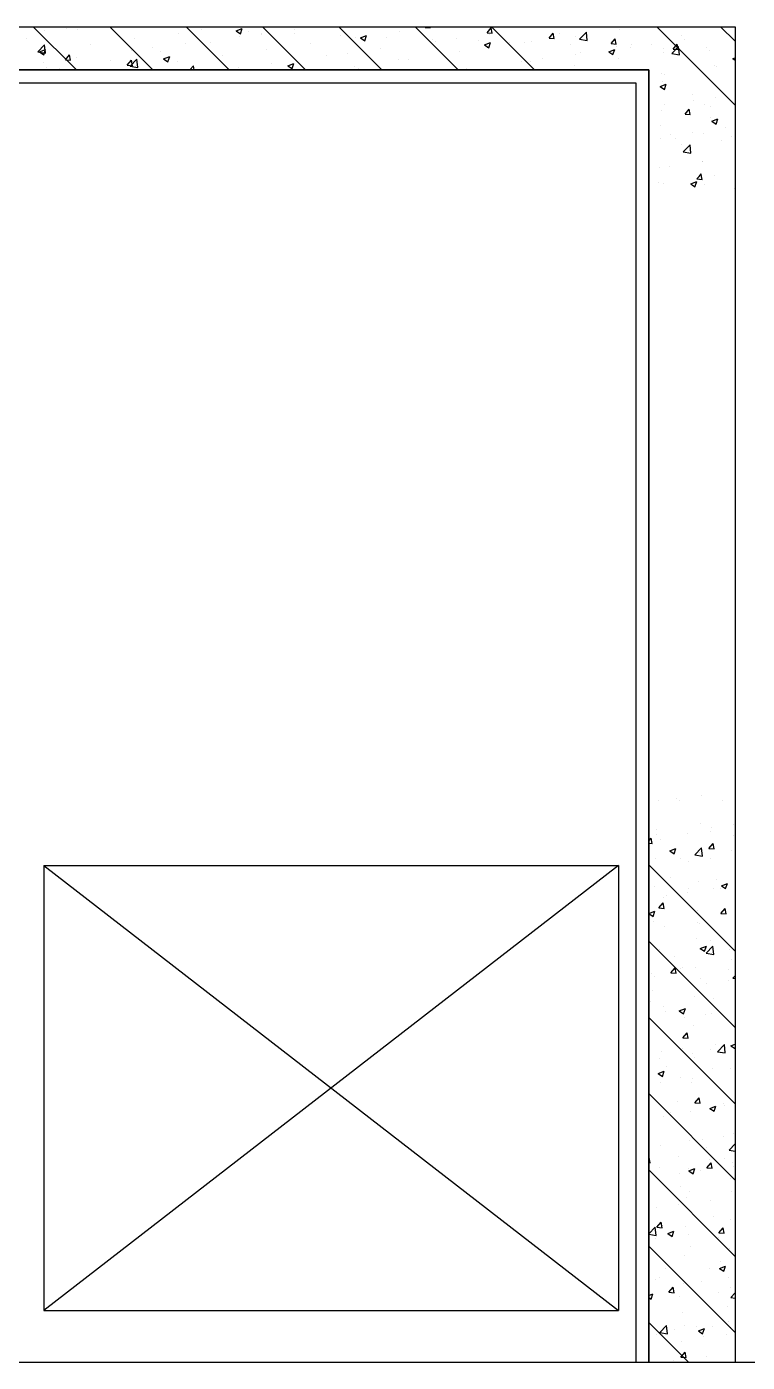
# Model space of a CAD drawing. Header units: metres. Extents: x 3325342 to 3359592, y 2274628 to 2303909.
# Drawn here: x 3344941 to 3350502, y 2281571 to 2291882 of the extents above; entities that cross this region are included whole.
import ezdxf

# ---------------------------------------------------------------- set-up
doc = ezdxf.new("R2010")
doc.units = ezdxf.units.M

msp = doc.modelspace()

# ---------------------------------------------------------------- hatches: boundary and pattern name
h = msp.add_hatch()
h.set_pattern_fill('AR-CONC', scale=53.33)
h.paths.add_polyline_path([(3350407.6, 2291180.84), (3349706.07, 2291882.37), (3349116.82, 2291882.37), (3349210.76, 2291788.42), (3349259.92, 2291839.66), (3349267.29, 2291776.34), (3349214.69, 2291784.5), (3349450.15, 2291549.04), (3349740.93, 2291549.04), (3349740.93, 2291258.25), (3350045.03, 2290954.16), (3350059.8, 2290969.56), (3350067.17, 2290906.24), (3350007.87, 2290915.43), (3350045.03, 2290954.16), (3349740.93, 2291258.25), (3349740.93, 2285596.2), (3349760.07, 2285619.01), (3349767.78, 2285577.22), (3349740.93, 2285579.57), (3349740.93, 2285413.08), (3350407.6, 2284746.41)])
h.paths.add_polyline_path([(3333340.93, 2290994.8), (3332674.27, 2291661.47), (3332674.27, 2285391.33), (3333340.93, 2284724.66), (3333340.93, 2285478.77), (3333338.39, 2285477.79), (3333324.87, 2285437.51), (3333291.71, 2285459.87), (3333338.39, 2285477.79), (3333340.93, 2285485.38), (3333340.93, 2285849.45), (3333285.56, 2285858.04), (3333340.93, 2285915.75)])
h.paths.add_polyline_path([(3332940.45, 2285746.21), (3332926.93, 2285705.92), (3332893.77, 2285728.29)])
h.paths.add_polyline_path([(3332831.04, 2285578.89), (3332791.19, 2285582.38), (3332823.33, 2285620.68)])
h.paths.add_polyline_path([(3333309.22, 2285537.05), (3333269.36, 2285540.54), (3333301.51, 2285578.85)])
h.paths.add_polyline_path([(3333176.18, 2284994.36), (3333162.66, 2284954.07), (3333129.5, 2284976.44)])
h.paths.add_polyline_path([(3333117.95, 2290762.35), (3333056.96, 2290788.47), (3333083.1, 2290901.66)])
h.paths.add_polyline_path([(3332874.03, 2290866.83, -1), (3332943.68, 2290866.83, -1)])
h.paths.add_polyline_path([(3333030.85, 2291197.68, -1), (3333100.5, 2291197.68, -1)])

# ---------------------------------------------------------------- linework, layer by layer
for p, q in [((3337740.93, 2291882.37), (3350407.6, 2291882.37)), ((3345325.36, 2291549.04), (3344992.03, 2291882.37)), ((3345080.94, 2291850.41), (3345080.94, 2291850.41)), ((3345247.83, 2291872.38), (3345247.83, 2291872.38)), ((3345330.11, 2291857.51), (3345330.11, 2291857.51)), ((3345914.61, 2291549.04), (3345581.28, 2291882.37)), ((3345630.39, 2291882.37), (3345632.96, 2291880.64)), ((3345632.96, 2291880.64), (3345633.54, 2291882.37)), ((3345937.18, 2291877.7), (3345937.18, 2291877.7)), ((3346113.35, 2291833.09), (3346113.35, 2291833.09)), ((3346503.87, 2291549.04), (3346170.54, 2291882.37)), ((3346293.06, 2291862.67), (3346293.06, 2291862.67)), ((3346557.88, 2291849.61), (3346604.56, 2291867.53)), ((3346557.88, 2291849.61), (3346591.04, 2291827.25)), ((3346591.05, 2291827.25), (3346604.56, 2291867.53)), ((3346648.94, 2291847.63), (3346648.94, 2291847.63)), ((3346751.09, 2291824.42), (3346751.09, 2291824.42)), ((3346753.28, 2291830.73), (3346753.28, 2291830.73)), ((3347093.13, 2291549.04), (3346759.79, 2291882.37)), ((3347004.82, 2291832.59), (3347004.82, 2291832.59)), ((3347005.77, 2291863.97), (3347005.77, 2291863.97)), ((3347682.38, 2291549.04), (3347349.05, 2291882.37)), ((3347360.71, 2291817.56), (3347360.71, 2291817.56)), ((3347515.97, 2291796.22), (3347562.65, 2291814.14)), ((3347549.13, 2291773.85), (3347562.65, 2291814.14)), ((3347819.08, 2291847.69), (3347819.08, 2291847.69)), ((3348271.64, 2291549.04), (3347938.3, 2291882.37)), ((3348015.91, 2291877.26), (3348020.19, 2291882.37)), ((3348015.91, 2291877.26), (3348055.76, 2291873.78)), ((3348055.76, 2291873.78), (3348054.18, 2291882.37)), ((3348494.08, 2291835.43), (3348526.22, 2291873.73)), ((3348494.08, 2291835.43), (3348533.93, 2291831.94)), ((3348511.22, 2291822.31), (3348511.22, 2291822.31)), ((3348533.94, 2291831.94), (3348526.23, 2291873.73)), ((3348860.89, 2291549.04), (3348527.56, 2291882.37)), ((3348932.25, 2291877.74), (3348932.25, 2291877.74)), ((3348972.26, 2291793.59), (3349004.39, 2291831.9)), ((3349012.11, 2291790.11), (3349004.4, 2291831.89)), ((3349056.31, 2291827.06), (3349056.31, 2291827.06)), ((3349207.99, 2291785.54), (3349259.92, 2291839.66)), ((3349267.29, 2291776.34), (3349259.92, 2291839.65)), ((3349519.25, 2291858.03), (3349519.25, 2291858.03)), ((3350407.6, 2291277.86), (3349803.09, 2291882.37)), ((3349993.63, 2291814.16), (3349993.63, 2291814.16)), ((3350025.04, 2291882.37), (3350025.45, 2291882.09)), ((3350025.45, 2291882.09), (3350025.55, 2291882.37)), ((3350407.6, 2291770.1), (3350295.33, 2291882.37)), ((3350382.43, 2291880.89), (3350382.43, 2291880.89)), ((3350407.6, 2291882.37), (3350407.6, 2281571.44)), ((3344941.32, 2291790.77), (3344941.32, 2291790.77)), ((3345027.41, 2291687.86), (3345079.34, 2291741.97)), ((3345086.71, 2291678.66), (3345079.34, 2291741.97)), ((3345434.32, 2291743.47), (3345434.32, 2291743.47)), ((3345776.61, 2291790.41), (3345776.61, 2291790.41)), ((3345912.87, 2291720.09), (3345912.87, 2291720.09)), ((3346165.36, 2291753.33), (3346165.36, 2291753.33)), ((3346362.3, 2291757.68), (3346362.3, 2291757.68)), ((3346586.39, 2291808.76), (3346586.39, 2291808.76)), ((3346793.79, 2291708.09), (3346793.79, 2291708.09)), ((3347130.53, 2291750.77), (3347130.53, 2291750.77)), ((3347476.79, 2291800.75), (3347476.79, 2291800.75)), ((3347515.97, 2291796.22), (3347549.13, 2291773.85)), ((3347670.81, 2291711.67), (3347670.81, 2291711.67)), ((3347716.59, 2291802.52), (3347716.59, 2291802.52)), ((3348072.47, 2291787.49), (3348072.47, 2291787.49)), ((3348091.84, 2291767.1), (3348091.84, 2291767.1)), ((3348258.73, 2291789.07), (3348258.73, 2291789.07)), ((3348428.35, 2291772.45), (3348428.35, 2291772.45)), ((3348474.05, 2291742.83), (3348520.73, 2291760.75)), ((3348474.05, 2291742.83), (3348507.21, 2291720.46)), ((3348493.97, 2291718.42), (3348493.97, 2291718.42)), ((3348507.22, 2291720.46), (3348520.74, 2291760.75)), ((3348667.52, 2291760.32), (3348667.52, 2291760.32)), ((3348784.23, 2291757.41), (3348784.23, 2291757.41)), ((3348836.26, 2291765.36), (3348836.26, 2291765.36)), ((3348972.26, 2291793.59), (3349012.1, 2291790.11)), ((3349140.11, 2291742.38), (3349140.11, 2291742.38)), ((3349173, 2291808.04), (3349173, 2291808.04)), ((3349207.99, 2291785.54), (3349267.28, 2291776.34)), ((3349432.14, 2291689.44), (3349478.82, 2291707.36)), ((3349450.43, 2291751.76), (3349482.57, 2291790.06)), ((3349450.43, 2291751.76), (3349490.28, 2291748.27)), ((3349465.31, 2291667.07), (3349478.82, 2291707.35)), ((3349490.28, 2291748.27), (3349482.57, 2291790.06)), ((3349496, 2291727.34), (3349496, 2291727.34)), ((3349597.29, 2291725.45), (3349597.29, 2291725.45)), ((3349604.84, 2291747.42), (3349604.84, 2291747.42)), ((3349764.18, 2291747.42), (3349764.18, 2291747.42)), ((3349851.88, 2291712.3), (3349851.88, 2291712.3)), ((3349919.48, 2291675.19), (3349971.41, 2291729.31)), ((3349928.6, 2291709.92), (3349960.74, 2291748.23)), ((3349928.6, 2291709.92), (3349968.45, 2291706.44)), ((3349968.46, 2291706.44), (3349960.75, 2291748.22)), ((3349978.78, 2291665.99), (3349971.42, 2291729.31)), ((3350016.67, 2291780.66), (3350016.67, 2291780.66)), ((3350190.18, 2291725.72), (3350190.18, 2291725.72)), ((3345027.41, 2291687.86), (3345086.7, 2291678.66)), ((3345039.65, 2291687.98), (3345086.32, 2291705.9)), ((3345039.65, 2291687.98), (3345072.81, 2291665.62)), ((3345072.45, 2291609.44), (3345072.45, 2291609.44)), ((3345072.81, 2291665.62), (3345086.33, 2291705.9)), ((3345088.06, 2291693.49), (3345088.06, 2291693.49)), ((3345239.37, 2291626.81), (3345271.51, 2291665.11)), ((3345239.37, 2291626.81), (3345279.22, 2291623.32)), ((3345279.22, 2291623.33), (3345271.51, 2291665.11)), ((3345324.94, 2291642.68), (3345324.94, 2291642.68)), ((3345584.72, 2291624.21), (3345584.72, 2291624.21)), ((3345717.54, 2291584.98), (3345749.68, 2291623.28)), ((3345738.91, 2291577.51), (3345790.83, 2291631.63)), ((3345745.98, 2291698.11), (3345745.98, 2291698.11)), ((3345757.4, 2291581.49), (3345749.69, 2291623.28)), ((3345798.2, 2291568.31), (3345790.84, 2291631.63)), ((3345973.51, 2291690.94), (3345973.51, 2291690.94)), ((3345997.73, 2291634.59), (3346044.41, 2291652.51)), ((3345997.73, 2291634.59), (3346030.89, 2291612.23)), ((3346030.9, 2291612.23), (3346044.42, 2291652.51)), ((3346105.24, 2291611.16), (3346105.24, 2291611.16)), ((3346451.5, 2291661.15), (3346451.5, 2291661.15)), ((3347251.43, 2291656.46), (3347251.43, 2291656.46)), ((3347418.32, 2291678.43), (3347418.32, 2291678.43)), ((3347810.97, 2291625.76), (3347810.97, 2291625.76)), ((3347889.94, 2291626.85), (3347889.94, 2291626.85)), ((3348147.71, 2291668.44), (3348147.71, 2291668.44)), ((3348278.73, 2291693.59), (3348278.73, 2291693.59)), ((3348756.87, 2291614.8), (3348756.87, 2291614.8)), ((3348827.26, 2291613.95), (3348827.26, 2291613.95)), ((3348923.77, 2291636.77), (3348923.77, 2291636.77)), ((3349176.26, 2291670.02), (3349176.26, 2291670.02)), ((3349216.05, 2291680.68), (3349216.05, 2291680.68)), ((3349432.14, 2291689.44), (3349465.3, 2291667.07)), ((3349511.15, 2291636.1), (3349511.15, 2291636.1)), ((3349853.44, 2291683.04), (3349853.44, 2291683.04)), ((3349919.48, 2291675.19), (3349978.78, 2291666)), ((3350207.76, 2291697.27), (3350207.76, 2291697.27)), ((3350390.23, 2291636.05), (3350407.6, 2291642.72)), ((3350390.23, 2291636.05), (3350407.6, 2291624.33)), ((3350406.78, 2291668.09), (3350407.6, 2291669.07)), ((3350406.78, 2291668.09), (3350407.6, 2291668.02)), ((3337740.93, 2291549.04), (3349740.93, 2291549.04)), ((3345095.59, 2291567.11), (3345095.59, 2291567.11)), ((3345195.93, 2291557.47), (3345195.93, 2291557.47)), ((3345451.47, 2291552.08), (3345451.47, 2291552.08)), ((3345717.54, 2291584.98), (3345757.39, 2291581.49)), ((3345738.91, 2291577.51), (3345798.2, 2291568.31)), ((3345768.5, 2291568.48), (3345768.5, 2291568.48)), ((3346200.66, 2291549.04), (3346227.85, 2291581.44)), ((3346233.84, 2291549.04), (3346227.86, 2291581.44)), ((3346577.9, 2291567.79), (3346577.9, 2291567.79)), ((3346830.39, 2291601.03), (3346830.39, 2291601.03)), ((3346955.82, 2291581.2), (3347002.5, 2291599.12)), ((3346955.82, 2291581.2), (3346988.98, 2291558.83)), ((3346988.99, 2291558.83), (3347002.5, 2291599.12)), ((3347468.68, 2291578.82), (3347468.68, 2291578.82)), ((3347501.15, 2291560.11), (3347501.15, 2291560.11)), ((3348335.84, 2291559.37), (3348335.84, 2291559.37)), ((3349164.89, 2291586.11), (3349164.89, 2291586.11)), ((3349740.93, 2291549.04), (3349740.93, 2281571.44)), ((3349841.29, 2291517.72), (3349841.29, 2291517.72)), ((3349859.45, 2291514.12), (3349859.45, 2291514.12)), ((3350182.07, 2291503.79), (3350182.07, 2291503.79)), ((3350248.24, 2291580.85), (3350248.24, 2291580.85)), ((3350262.32, 2291573.15), (3350262.32, 2291573.15)), ((3337740.93, 2291449.04), (3349640.93, 2291449.04)), ((3349640.93, 2291449.04), (3349640.93, 2281571.44)), ((3349830.08, 2291421.03), (3349876.76, 2291438.94)), ((3349830.08, 2291421.03), (3349863.24, 2291398.66)), ((3349845.33, 2291461.11), (3349845.33, 2291461.11)), ((3349863.24, 2291398.66), (3349876.76, 2291438.94)), ((3350077.94, 2291356.6), (3350077.94, 2291356.6)), ((3350086.95, 2291310.21), (3350086.95, 2291310.21)), ((3350253.84, 2291332.18), (3350253.84, 2291332.18)), ((3349837.23, 2291239.18), (3349837.23, 2291239.18)), ((3349862.62, 2291282.09), (3349862.62, 2291282.09)), ((3350021.1, 2291208.46), (3350053.24, 2291246.77)), ((3350021.1, 2291208.46), (3350060.95, 2291204.98)), ((3350060.96, 2291204.97), (3350053.25, 2291246.76)), ((3350173.96, 2291281.86), (3350173.96, 2291281.86)), ((3350218.5, 2291267.05), (3350218.5, 2291267.05)), ((3349831.93, 2291116.34), (3349831.93, 2291116.34)), ((3350220.72, 2291183.08), (3350220.72, 2291183.08)), ((3350228.02, 2291152.61), (3350274.69, 2291170.53)), ((3350228.02, 2291152.61), (3350261.18, 2291130.25)), ((3350261.18, 2291130.24), (3350274.7, 2291170.53)), ((3350330.95, 2291102.48), (3350330.95, 2291102.48)), ((3349829.12, 2291017.25), (3349829.12, 2291017.25)), ((3349911.57, 2291047.26), (3349911.57, 2291047.26)), ((3349945.3, 2291017.73), (3349945.3, 2291017.73)), ((3350078.46, 2291069.24), (3350078.46, 2291069.24)), ((3350165.86, 2291059.93), (3350165.86, 2291059.93)), ((3350301.18, 2291002.69), (3350301.18, 2291002.69)), ((3350380.46, 2291036.7), (3350380.46, 2291036.7)), ((3349991.67, 2290969.96), (3349991.67, 2290969.96)), ((3350007.87, 2290915.43), (3350059.8, 2290969.55)), ((3350007.87, 2290915.43), (3350067.16, 2290906.24)), ((3350067.17, 2290906.23), (3350059.8, 2290969.55)), ((3349821.01, 2290795.32), (3349821.01, 2290795.32)), ((3349903.08, 2290806.3), (3349903.08, 2290806.3)), ((3350155.57, 2290839.54), (3350155.57, 2290839.54)), ((3350157.75, 2290838), (3350157.75, 2290838)), ((3349815.48, 2290677.07), (3349815.48, 2290677.07)), ((3350065.8, 2290669.18), (3350112.48, 2290687.1)), ((3350103.37, 2290659.92), (3350112.49, 2290687.1)), ((3350113.6, 2290707), (3350130.04, 2290726.59)), ((3350113.6, 2290707), (3350153.45, 2290703.52)), ((3350130.04, 2290726.59), (3350145.74, 2290745.3)), ((3350149.2, 2290726.59), (3350145.75, 2290745.3)), ((3350153.46, 2290703.51), (3350149.2, 2290726.59)), ((3350246.28, 2290736.66), (3350246.28, 2290736.66)), ((3349857.48, 2290669.92), (3349857.48, 2290669.92)), ((3350065.8, 2290669.18), (3350079.53, 2290659.92)), ((3350079.53, 2290659.92), (3350098.97, 2290646.81)), ((3350098.97, 2290646.81), (3350103.37, 2290659.92)), ((3350171.36, 2290662.03), (3350171.36, 2290662.03)), ((3350401.22, 2290632.02), (3350401.22, 2290632.02)), ((3350149.64, 2285949.4), (3350149.64, 2285949.4)), ((3349812.91, 2285906.73), (3349812.91, 2285906.73)), ((3349956.04, 2285920.85), (3349956.04, 2285920.85)), ((3349980.19, 2285909.93), (3349980.19, 2285909.93)), ((3350311.92, 2285905.81), (3350311.92, 2285905.81)), ((3350141.54, 2285727.48), (3350141.54, 2285727.48)), ((3349804.8, 2285684.8), (3349804.8, 2285684.8)), ((3349804.81, 2285646.99), (3349804.81, 2285646.99)), ((3350038.72, 2285656.49), (3350038.72, 2285656.49)), ((3350218.75, 2285672.22), (3350218.75, 2285672.22)), ((3350225.84, 2285702.42), (3350225.84, 2285702.42)), ((3350392.73, 2285724.39), (3350392.73, 2285724.39)), ((3350394.61, 2285641.45), (3350394.61, 2285641.45)), ((3349740.93, 2285596.2), (3349760.07, 2285619.01)), ((3349740.93, 2285579.57), (3349767.78, 2285577.22)), ((3349767.78, 2285577.22), (3349760.08, 2285619.01)), ((3349829.96, 2285605.48), (3349829.96, 2285605.48)), ((3349903.59, 2285519.08), (3349950.27, 2285537)), ((3349936.76, 2285496.71), (3349950.28, 2285537)), ((3350096.26, 2285489.01), (3350148.18, 2285543.13)), ((3350155.55, 2285479.81), (3350148.19, 2285543.12)), ((3350206.1, 2285538.87), (3350238.24, 2285577.18)), ((3350206.1, 2285538.87), (3350245.95, 2285535.39)), ((3350245.96, 2285535.38), (3350238.25, 2285577.17)), ((3350378.49, 2285525.84), (3350378.49, 2285525.84)), ((3349796.69, 2285462.87), (3349796.69, 2285462.87)), ((3349903.59, 2285519.08), (3349936.76, 2285496.71)), ((3349989.7, 2285459.1), (3349989.7, 2285459.1)), ((3350050.46, 2285439.48), (3350050.46, 2285439.48)), ((3350096.26, 2285489.01), (3350155.55, 2285479.81)), ((3350133.43, 2285505.55), (3350133.43, 2285505.55)), ((3350217.35, 2285461.45), (3350217.35, 2285461.45)), ((3349507.6, 2285407.81), (3345074.27, 2281971.44)), ((3345074.27, 2285407.81), (3349507.6, 2281971.44)), ((3345074.27, 2285407.81), (3349507.6, 2285407.81)), ((3345074.27, 2285407.81), (3345074.27, 2281971.44)), ((3349507.6, 2285407.81), (3349507.6, 2281971.44)), ((3350407.6, 2284746.41), (3349740.93, 2285413.08)), ((3349908.9, 2285315.83), (3349908.9, 2285315.83)), ((3349788.59, 2285240.94), (3349788.59, 2285240.94)), ((3350049.47, 2285226.28), (3350049.47, 2285226.28)), ((3350125.32, 2285283.62), (3350125.32, 2285283.62)), ((3350244.31, 2285225.8), (3350244.31, 2285225.8)), ((3350264.78, 2285300.79), (3350264.78, 2285300.79)), ((3350294.46, 2285231.75), (3350294.46, 2285231.75)), ((3350301.53, 2285250.67), (3350348.21, 2285268.59)), ((3350301.53, 2285250.67), (3350334.69, 2285228.3)), ((3350334.7, 2285228.3), (3350348.22, 2285268.58)), ((3349820.43, 2285079.25), (3349852.57, 2285117.55)), ((3349860.28, 2285075.76), (3349852.58, 2285117.55)), ((3349855.52, 2285159.06), (3349855.52, 2285159.06)), ((3349875.08, 2285176.53), (3349875.08, 2285176.53)), ((3350041.97, 2285198.51), (3350041.97, 2285198.51)), ((3350405.35, 2285211.24), (3350405.35, 2285211.24)), ((3349741.38, 2285035.65), (3349788.06, 2285053.56)), ((3349741.38, 2285035.65), (3349774.55, 2285013.28)), ((3349774.55, 2285013.28), (3349788.07, 2285053.56)), ((3349780.48, 2285019.01), (3349780.48, 2285019.01)), ((3349820.43, 2285079.25), (3349860.28, 2285075.76)), ((3350117.22, 2285061.69), (3350117.22, 2285061.69)), ((3350298.61, 2285037.41), (3350330.75, 2285075.71)), ((3350298.61, 2285037.41), (3350338.45, 2285033.93)), ((3350338.46, 2285033.92), (3350330.75, 2285075.71)), ((3349776.27, 2284976.95), (3349776.27, 2284976.95)), ((3349866.6, 2284935.57), (3349866.6, 2284935.57)), ((3350119.08, 2284968.81), (3350119.08, 2284968.81)), ((3350132.15, 2284961.92), (3350132.15, 2284961.92)), ((3350407.6, 2284157.15), (3349740.93, 2284823.82)), ((3350109.11, 2284839.76), (3350109.11, 2284839.76)), ((3350216.78, 2284828.02), (3350216.78, 2284828.02)), ((3349772.37, 2284797.08), (3349772.37, 2284797.08)), ((3349827.99, 2284761.28), (3349827.99, 2284761.28)), ((3349943.7, 2284705.87), (3349943.7, 2284705.87)), ((3350139.32, 2284767.23), (3350186, 2284785.15)), ((3350139.32, 2284767.23), (3350172.48, 2284744.87)), ((3350172.49, 2284744.86), (3350186.01, 2284785.15)), ((3350184.64, 2284729.25), (3350236.57, 2284783.37)), ((3350184.64, 2284729.25), (3350243.93, 2284720.05)), ((3350243.94, 2284720.05), (3350236.57, 2284783.36)), ((3350364.74, 2284761.3), (3350364.74, 2284761.3)), ((3349912.93, 2284577.79), (3349945.07, 2284616.09)), ((3349952.78, 2284574.3), (3349945.08, 2284616.08)), ((3349987.74, 2284614.91), (3349987.74, 2284614.91)), ((3350002.33, 2284621.25), (3350002.33, 2284621.25)), ((3350101, 2284617.83), (3350101, 2284617.83)), ((3350358.21, 2284606.22), (3350358.21, 2284606.22)), ((3350376.53, 2284681.64), (3350376.53, 2284681.64)), ((3349764.27, 2284575.15), (3349764.27, 2284575.15)), ((3349787.01, 2284546.74), (3349787.01, 2284546.74)), ((3349912.93, 2284577.79), (3349952.78, 2284574.3)), ((3350142.89, 2284531.7), (3350142.89, 2284531.7)), ((3350189.36, 2284498.35), (3350189.36, 2284498.35)), ((3350356.25, 2284520.33), (3350356.25, 2284520.33)), ((3350391.11, 2284535.95), (3350407.6, 2284555.6)), ((3350391.11, 2284535.95), (3350407.6, 2284534.51)), ((3349768.32, 2284442.92), (3349768.32, 2284442.92)), ((3350092.9, 2284395.9), (3350092.9, 2284395.9)), ((3349756.16, 2284353.22), (3349756.16, 2284353.22)), ((3349853.55, 2284314.87), (3349853.55, 2284314.87)), ((3349977.11, 2284283.8), (3350023.79, 2284301.72)), ((3349977.11, 2284283.8), (3350010.27, 2284261.43)), ((3350010.28, 2284261.43), (3350023.79, 2284301.72)), ((3350242.34, 2284381.6), (3350242.34, 2284381.6)), ((3350407.6, 2283567.9), (3349740.93, 2284234.56)), ((3349869.69, 2284282.38), (3349869.69, 2284282.38)), ((3350013.98, 2284235.41), (3350013.98, 2284235.41)), ((3350180.87, 2284257.38), (3350180.87, 2284257.38)), ((3350225.57, 2284267.34), (3350225.57, 2284267.34)), ((3349748.05, 2284131.29), (3349748.05, 2284131.29)), ((3350005.43, 2284076.32), (3350037.57, 2284114.63)), ((3350045.29, 2284072.83), (3350037.58, 2284114.62)), ((3350084.79, 2284173.97), (3350084.79, 2284173.97)), ((3350005.43, 2284076.32), (3350045.28, 2284072.84)), ((3350005.49, 2283994.44), (3350005.49, 2283994.44)), ((3350214.82, 2283983.83), (3350214.82, 2283983.83)), ((3350257.98, 2284027.68), (3350257.98, 2284027.68)), ((3350273.03, 2283969.49), (3350324.95, 2284023.61)), ((3350332.32, 2283960.29), (3350324.96, 2284023.61)), ((3350375.05, 2284015.39), (3350407.6, 2284027.88)), ((3350375.05, 2284015.39), (3350407.6, 2283993.43)), ((3349826.03, 2283917.09), (3349826.03, 2283917.09)), ((3349838.6, 2283972.47), (3349838.6, 2283972.47)), ((3350076.68, 2283952.04), (3350076.68, 2283952.04)), ((3350095.75, 2283926.68), (3350095.75, 2283926.68)), ((3350273.03, 2283969.49), (3350332.32, 2283960.3)), ((3349814.9, 2283800.37), (3349861.58, 2283818.29)), ((3349814.9, 2283800.37), (3349848.06, 2283778)), ((3349848.07, 2283778), (3349861.58, 2283818.28)), ((3349880.43, 2283852.17), (3349880.43, 2283852.17)), ((3349985.77, 2283770.71), (3349985.77, 2283770.71)), ((3350236.32, 2283837.13), (3350236.32, 2283837.13)), ((3350374.56, 2283837.45), (3350374.56, 2283837.45)), ((3349830.11, 2283731.5), (3349830.11, 2283731.5)), ((3350068.58, 2283730.11), (3350068.58, 2283730.11)), ((3350082.6, 2283764.74), (3350082.6, 2283764.74)), ((3350407.6, 2282978.64), (3349740.93, 2283645.31)), ((3349963.12, 2283587.81), (3349963.12, 2283587.81)), ((3350097.94, 2283574.86), (3350130.07, 2283613.16)), ((3350097.94, 2283574.86), (3350137.78, 2283571.38)), ((3350137.79, 2283571.37), (3350130.08, 2283613.16)), ((3350319, 2283572.77), (3350319, 2283572.77)), ((3349851.59, 2283470.67), (3349851.59, 2283470.67)), ((3349907.22, 2283501.8), (3349907.22, 2283501.8)), ((3350060.47, 2283508.18), (3350060.47, 2283508.18)), ((3350212.84, 2283531.95), (3350259.52, 2283549.87)), ((3350212.84, 2283531.95), (3350246, 2283509.59)), ((3350240.38, 2283537.41), (3350240.38, 2283537.41)), ((3350246, 2283509.58), (3350259.52, 2283549.87)), ((3350328.25, 2283557.23), (3350328.25, 2283557.23)), ((3350406.73, 2283558.17), (3350406.73, 2283558.17)), ((3350052.36, 2283286.25), (3350052.36, 2283286.25)), ((3350152.87, 2283294.29), (3350152.87, 2283294.29)), ((3350319.77, 2283316.26), (3350319.77, 2283316.26)), ((3350361.41, 2283209.73), (3350407.6, 2283257.87)), ((3350398.62, 2283336.24), (3350398.62, 2283336.24)), ((3349740.93, 2283149.4), (3349744.4, 2283153.54)), ((3349752.11, 2283111.75), (3349744.4, 2283153.54)), ((3349833.29, 2283247.15), (3349833.29, 2283247.15)), ((3349973.86, 2283157.6), (3349973.86, 2283157.6)), ((3350189.17, 2283232.11), (3350189.17, 2283232.11)), ((3350361.41, 2283209.73), (3350407.6, 2283202.57)), ((3349740.93, 2283112.73), (3349752.11, 2283111.75)), ((3350407.6, 2282389.39), (3349740.93, 2283056.05)), ((3349824.06, 2283072.9), (3349824.06, 2283072.9)), ((3350044.26, 2283064.32), (3350044.26, 2283064.32)), ((3350050.63, 2283048.52), (3350097.31, 2283066.44)), ((3350050.63, 2283048.52), (3350083.79, 2283026.15)), ((3350083.79, 2283026.15), (3350097.31, 2283066.44)), ((3350144.39, 2283053.32), (3350144.39, 2283053.32)), ((3350190.44, 2283073.4), (3350222.58, 2283111.7)), ((3350190.44, 2283073.4), (3350230.28, 2283069.91)), ((3350212.85, 2283139.63), (3350212.85, 2283139.63)), ((3350230.29, 2283069.91), (3350222.58, 2283111.7)), ((3350329.74, 2283142.56), (3350329.74, 2283142.56)), ((3350390.52, 2283114.31), (3350390.52, 2283114.31)), ((3350396.88, 2283086.56), (3350396.88, 2283086.56)), ((3349977.49, 2283031.35), (3349977.49, 2283031.35)), ((3350372.6, 2282993.26), (3350372.6, 2282993.26)), ((3349983.81, 2282926.52), (3349983.81, 2282926.52)), ((3350036.15, 2282842.4), (3350036.15, 2282842.4)), ((3350056.54, 2282893.24), (3350056.54, 2282893.24)), ((3350382.41, 2282892.38), (3350382.41, 2282892.38)), ((3349802.11, 2282768.41), (3349802.11, 2282768.41)), ((3349969.01, 2282790.38), (3349969.01, 2282790.38)), ((3350221.5, 2282823.62), (3350221.5, 2282823.62)), ((3349804.76, 2282613.77), (3349836.9, 2282652.08)), ((3349844.61, 2282610.29), (3349836.9, 2282652.07)), ((3350238.41, 2282693.21), (3350238.41, 2282693.21)), ((3350374.3, 2282670.45), (3350374.3, 2282670.45)), ((3349740.93, 2282563.06), (3349790.23, 2282614.44)), ((3349740.93, 2282559.91), (3349797.6, 2282551.13)), ((3349797.6, 2282551.12), (3349790.23, 2282614.44)), ((3349804.76, 2282613.77), (3349844.61, 2282610.29)), ((3349849.62, 2282626.48), (3349849.62, 2282626.48)), ((3349888.42, 2282565.09), (3349935.1, 2282583.01)), ((3349888.42, 2282565.09), (3349921.58, 2282542.72)), ((3349921.58, 2282542.72), (3349935.1, 2282583)), ((3349926.72, 2282552.57), (3349926.72, 2282552.57)), ((3350028.04, 2282620.47), (3350028.04, 2282620.47)), ((3350046.12, 2282560.68), (3350046.12, 2282560.68)), ((3350282.6, 2282537.54), (3350282.6, 2282537.54)), ((3350282.94, 2282571.94), (3350315.08, 2282610.24)), ((3350282.94, 2282571.94), (3350322.78, 2282568.45)), ((3350322.79, 2282568.45), (3350315.08, 2282610.24)), ((3350407.6, 2281800.13), (3349740.93, 2282466.8)), ((3349793.63, 2282527.44), (3349793.63, 2282527.44)), ((3350067.28, 2282463.02), (3350067.28, 2282463.02)), ((3350366.2, 2282448.52), (3350366.2, 2282448.52)), ((3350019.94, 2282398.54), (3350019.94, 2282398.54)), ((3350291.77, 2282353.17), (3350291.77, 2282353.17)), ((3349822.1, 2282228.7), (3349822.1, 2282228.7)), ((3349870.74, 2282297.74), (3349870.74, 2282297.74)), ((3350210.89, 2282295.44), (3350210.89, 2282295.44)), ((3350286.36, 2282296.68), (3350333.04, 2282314.59)), ((3350286.36, 2282296.68), (3350319.52, 2282274.31)), ((3350319.52, 2282274.3), (3350333.04, 2282314.59)), ((3350358.09, 2282226.59), (3350358.09, 2282226.59)), ((3349794.08, 2282213.7), (3349794.08, 2282213.7)), ((3349897.26, 2282112.31), (3349929.4, 2282150.62)), ((3349937.11, 2282108.82), (3349929.41, 2282150.61)), ((3350011.83, 2282176.61), (3350011.83, 2282176.61)), ((3350149.96, 2282198.66), (3350149.96, 2282198.66)), ((3350370.63, 2282149.06), (3350370.63, 2282149.06)), ((3349740.93, 2282087.31), (3349772.89, 2282099.57)), ((3349740.93, 2282071.72), (3349759.37, 2282059.29)), ((3349759.37, 2282059.28), (3349772.89, 2282099.57)), ((3349897.26, 2282112.31), (3349937.11, 2282108.83)), ((3349981.84, 2282082.32), (3349981.84, 2282082.32)), ((3350116.39, 2282090.23), (3350116.39, 2282090.23)), ((3350283.28, 2282112.2), (3350283.28, 2282112.2)), ((3350375.44, 2282070.48), (3350407.58, 2282108.78)), ((3350375.44, 2282070.48), (3350407.6, 2282067.66)), ((3350407.6, 2282108.67), (3350407.58, 2282108.78)), ((3345074.27, 2281971.44), (3349507.6, 2281971.44)), ((3350003.72, 2281954.68), (3350003.72, 2281954.68)), ((3350349.98, 2282004.66), (3350349.98, 2282004.66)), ((3350047.03, 2281571.44), (3349740.93, 2281877.54)), ((3349826.69, 2281800.56), (3349878.62, 2281854.68)), ((3349885.99, 2281791.36), (3349878.62, 2281854.68)), ((3349941.01, 2281827.29), (3349941.01, 2281827.29)), ((3350020.14, 2281858), (3350020.14, 2281858)), ((3350107.9, 2281849.26), (3350107.9, 2281849.26)), ((3350124.15, 2281813.24), (3350170.83, 2281831.16)), ((3350124.15, 2281813.24), (3350157.31, 2281790.87)), ((3350157.31, 2281790.87), (3350170.83, 2281831.16)), ((3350236.45, 2281849.02), (3350236.45, 2281849.02)), ((3350360.39, 2281882.5), (3350360.39, 2281882.5)), ((3350376.02, 2281842.96), (3350376.02, 2281842.96)), ((3349804.82, 2281783.49), (3349804.82, 2281783.49)), ((3349826.69, 2281800.56), (3349885.98, 2281791.37)), ((3349847.66, 2281782.28), (3349847.66, 2281782.28)), ((3349995.62, 2281732.75), (3349995.62, 2281732.75)), ((3350160.71, 2281768.45), (3350160.71, 2281768.45)), ((3350341.88, 2281782.73), (3350341.88, 2281782.73)), ((3349989.77, 2281610.85), (3350021.9, 2281649.15)), ((3349989.77, 2281610.85), (3350029.61, 2281607.37)), ((3350029.61, 2281607.36), (3350021.91, 2281649.15)), ((3350185.01, 2281619.56), (3350185.01, 2281619.56)), ((3337740.93, 2281571.44), (3358018.11, 2281571.44)), ((3337740.93, 2281571.44), (3358018.11, 2281571.44)), ((3337740.93, 2281571.44), (3358018.11, 2281571.44)), ((3349932.52, 2281586.32), (3349932.52, 2281586.32))]:
    msp.add_line(p, q)
for points in [[(3337740.93, 2291882.37), (3350407.6, 2291882.37), (3350407.6, 2281571.44)], [(3349740.93, 2281571.44), (3349740.93, 2291549.04), (3337740.93, 2291549.04)]]:
    msp.add_lwpolyline(points)

doc.saveas('drawing.dxf')
